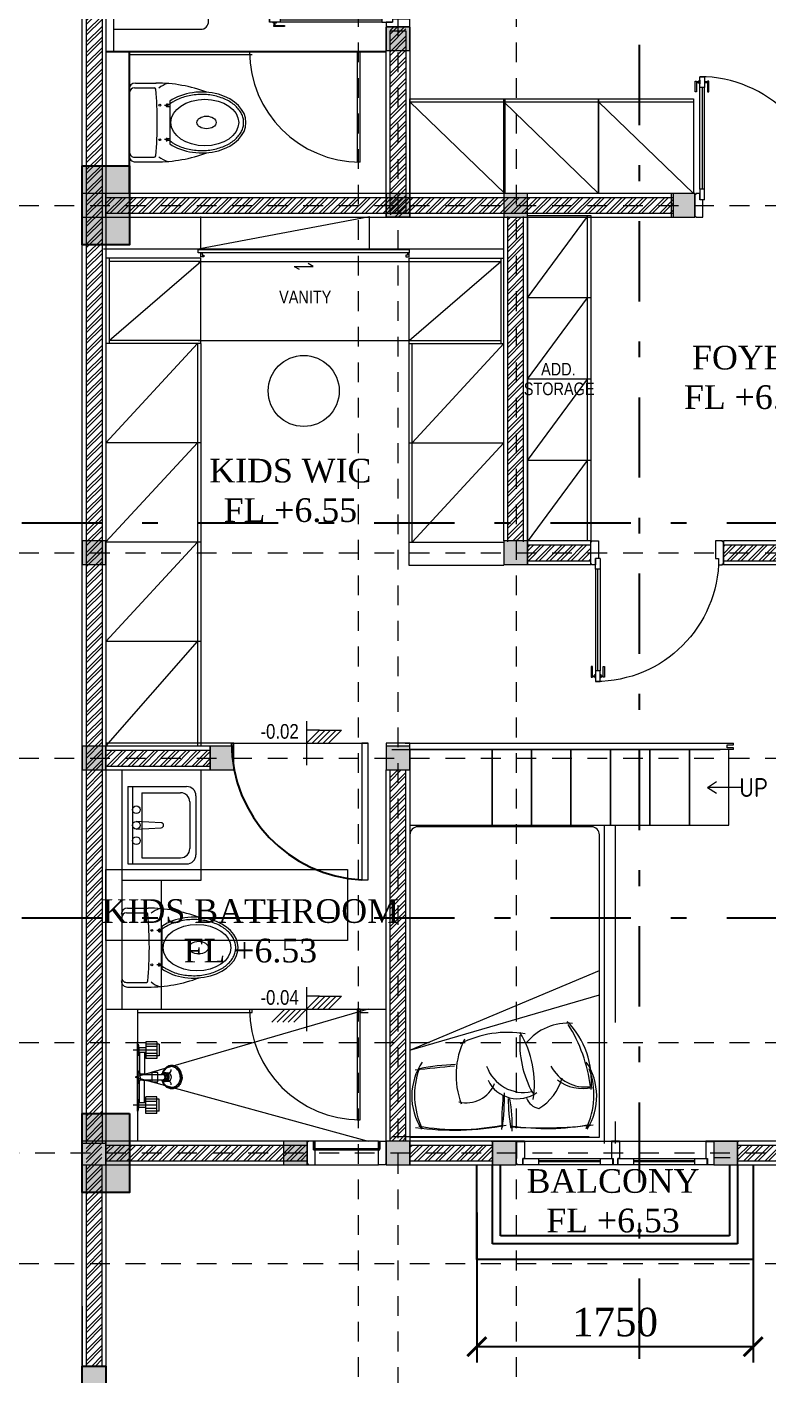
# Model space of a CAD drawing. Header units: millimetres. Extents: x -9564 to 494436, y -140371 to 4257.
# Drawn here: x 60.31 to 65, y 112.09 to 120.62 of the extents above; entities that cross this region are included whole.
import ezdxf
from ezdxf.enums import TextEntityAlignment as Align

# ---------------------------------------------------------------- set-up
doc = ezdxf.new("R2010")
doc.units = ezdxf.units.MM
doc.header["$MEASUREMENT"] = 0
for name, pattern in [('DASHDOTX2', [50.8, 25.4, -12.7, 0, -12.7]), ('DASHED2', [0.375, 0.25, -0.125]), ('HIDDEN2', [0.1875, 0.125, -0.0625]), ('SLD-Solid', [0])]:
    doc.linetypes.add(name, pattern=pattern)
doc.layers.get('DEFPOINTS').update_dxf_attribs({"lineweight": 18})
for name, color, linetype in [('1', 5, 'Continuous'), ('DIM DET', 8, 'HIDDEN2'), ('TEXT', 4, 'Continuous'), ('WALL', 90, 'Continuous')]:
    doc.layers.add(name, color=color, linetype=linetype)
for name, color, linetype, lineweight in [('28-Arsiran', 252, 'Continuous', 5), ('8', 8, 'Continuous', 5), ('AS', 8, 'HIDDEN2', 5), ('DIM', 1, 'Continuous', 5), ('DINDING', 1, 'Continuous', 20), ('DOOR OPENING', 4, 'SLD-Solid', 5), ('FURNITURE', 25, 'Continuous', 5), ('HATCH', 8, 'Continuous', 13), ('KOL', 5, 'Continuous', 18), ('LEGEND', 1, 'DASHED2', 50), ('TEXT 1', 210, 'Continuous', 5), ('XR-KOP A3_MOZART$0$A-TXTKOP', 3, 'Continuous', 5)]:
    doc.layers.add(name, color=color, linetype=linetype, lineweight=lineweight)
doc.styles.add('0010-WKA13-TEXT', font='isocp.shx', dxfattribs={"height": 15})
doc.styles.add('Arial Narrow', font='ARIALN.TTF')
doc.styles.add('HAND', font='ROMAND.SHX', dxfattribs={"width": 0.8, "height": 250})
doc.styles.add('style1', font='times.ttf', dxfattribs={"height": 0.15})
doc.styles.add('style2', font='times.ttf', dxfattribs={"height": 0.18})
doc.styles.add('XR-KOP A3_MOZART$0$ROMAND', font='romand.shx', dxfattribs={"height": 2, "bigfont": 'bigfont.shx'})
doc.dimstyles.new('ISO-25', dxfattribs={"dimtxt": 0.18, "dimasz": 0.12, "dimexe": 0.1, "dimexo": 0.1, "dimgap": 0.0625, "dimtad": 1, "dimtoh": 1, "dimdec": 0, "dimlfac": 1000, "dimtxsty": 'style2', "dimblk": 'ARCHTICK', "dimcen": 0.15, "dimclrd": 1, "dimclre": 1, "dimclrt": 4, "dimadec": 0, "dimazin": 0, "dimtfac": 1, "dimtdec": 0, "dimtmove": 0, "dimatfit": 3, "dimldrblk": 'OBLIQUE', "dimfxl": 1, "dimarcsym": 0})
pattern_1 = [(45, (-224.555595, -137.640266), (-0.0336759605, 0.0336759605), []), (45, (-224.533144, -137.640266), (-0.0336759605, 0.0336759605), [])]

# ---------------------------------------------------------------- blocks, each defined once
blk = doc.blocks.new('as2')
at = {"layer": 'AS'}
for p, q in [((245.8198, 142.1088), (245.8198, 163.539)), ((247.5698, 142.1088), (247.5698, 163.539)), ((247.8198, 142.2711), (247.8198, 163.539)), ((248.5698, 142.1088), (248.5698, 163.539)), ((242.9446, 155.8275), (256.2148, 155.8275)), ((242.9446, 153.6275), (256.2148, 153.6275)), ((242.9446, 152.3275), (256.2148, 152.3275)), ((242.9446, 150.5275), (256.2148, 150.5275)), ((242.3711, 149.8275), (256.2148, 149.8275)), ((242.9446, 149.1275), (256.2148, 149.1275))]:
    blk.add_line(p, q, dxfattribs=at)
blk = doc.blocks.new('TOILET')
at = {"layer": '8', "lineweight": 5}
for p, q in [((-134.7, 254.9), (134.7, 254.9)), ((-120.2, 236.5), (-96.6, 236.5)), ((-114.4, 254.9), (-114.4, 235.8)), ((-108.5, 245.2), (-108.5, 221.5)), ((-102.2, 235.8), (-102.2, 254.9)), ((120.2, 236.5), (96.6, 236.5)), ((102.2, 235.8), (102.2, 254.9)), ((108.5, 245.2), (108.5, 221.5)), ((114.4, 254.9), (114.4, 235.8)), ((-250, 36.9), (-250, 167.9)), ((-220, 30), (-220, 155.8)), ((220, 30), (220, 155.8)), ((250, 36.9), (250, 167.9)), ((-190, 0), (190, 0))]:
    blk.add_line(p, q, dxfattribs=at)
for centre in [(-109.2, 190.9), (109.2, 190.9)]:
    blk.add_circle(centre, 5.82, dxfattribs=at)
for centre, radius, start, end in [((666.2, 167.1), 916.2, 159.38766, 180.04725), ((-666.2, 167.1), 916.2, 359.95275, 20.61234), ((-96.2, 287.1), 157.9, 197.15223, 219.8185), ((0, -2250.1), 2425, 85.01146, 94.98854), ((-108.3, 236.3), 6.15, 185.15685, 354.84315), ((108.3, 236.3), 6.15, 185.15685, 354.84315), ((96.2, 287.1), 157.9, 320.1815, 342.84777), ((-210, 155.8), 10, 94.98854, 180), ((210, 155.8), 10, 0, 85.01146), ((-210, 36.9), 40, 180, 270), ((-190, 30), 30, 180, 270), ((190, 30), 30, 270, 0), ((210, 36.9), 40, 270, 0)]:
    blk.add_arc(centre, radius, start, end, dxfattribs=at)
blk.add_ellipse((0, 455.9), major_axis=(0, 281), ratio=0.685919, start_param=3.915332, end_param=8.651039, dxfattribs=at)
for centre, major_axis, ratio in [((0.3, 476.2), (0, 214.4), 0.687861), ((0, 487.3), (0, 60.7), 0.657164)]:
    blk.add_ellipse(centre, major_axis=major_axis, ratio=ratio, dxfattribs=at)
blk.add_open_spline([(117, 256.4), (126.7, 269.6), (130.8, 276.1), (141, 293.8), (146.8, 305.6), (156.9, 330.6), (161.3, 343.7), (168.6, 370.8), (171.5, 384.8), (175.7, 413.3), (177, 427.9), (178, 457.1), (177.7, 471.7), (175.4, 500.8), (173.5, 515.2), (168.1, 543.3), (164.6, 557), (156.2, 583.3), (151.2, 596), (140.1, 619.8), (133.8, 631.1), (120.3, 651.8), (113, 661.3), (97.5, 678.4), (89.3, 686), (72.4, 699), (63.7, 704.5), (45.8, 713.2), (36.8, 716.5), (18.4, 720.8), (9.2, 721.9), (-9.3, 721.9), (-18.5, 720.8), (-36.8, 716.5), (-45.9, 713.2), (-63.7, 704.4), (-72.5, 699), (-89.4, 685.9), (-97.5, 678.4), (-113, 661.3), (-120.3, 651.8), (-133.9, 631), (-140.1, 619.8), (-151.3, 595.9), (-156.2, 583.2), (-164.6, 556.9), (-168.1, 543.2), (-173.5, 515.1), (-175.5, 500.7), (-177.7, 471.7), (-178, 457), (-177, 427.8), (-175.7, 413.2), (-171.5, 384.7), (-168.6, 370.7), (-161.3, 343.6), (-156.9, 330.5), (-146.7, 305.6), (-141, 293.8), (-130.8, 276), (-126.7, 269.6), (-117.3, 254.6)], degree=3, knots=[3.915332, 3.915332, 3.915332, 3.915332, 4.014441, 4.014441, 4.176505, 4.176505, 4.338569, 4.338569, 4.500633, 4.500633, 4.662697, 4.662697, 4.824761, 4.824761, 4.986825, 4.986825, 5.148889, 5.148889, 5.310953, 5.310953, 5.473017, 5.473017, 5.635081, 5.635081, 5.797146, 5.797146, 5.95921, 5.95921, 6.121274, 6.121274, 6.283338, 6.283338, 6.445402, 6.445402, 6.607466, 6.607466, 6.76953, 6.76953, 6.931594, 6.931594, 7.093658, 7.093658, 7.255722, 7.255722, 7.417786, 7.417786, 7.57985, 7.57985, 7.741915, 7.741915, 7.903979, 7.903979, 8.066043, 8.066043, 8.228107, 8.228107, 8.390171, 8.390171, 8.552235, 8.552235, 8.651039, 8.651039, 8.651039, 8.651039], dxfattribs=at)
blk = doc.blocks.new('SINK')
at = {"layer": '8'}
for p, q in [((-186.5, 431.8), (186.5, 431.8)), ((-245.4, 0), (-245.4, 372.9)), ((-147.2, 392.6), (147.2, 392.6)), ((245.4, 0), (245.4, 372.9)), ((-206.1, 88.3), (-206.1, 333.7)), ((206.1, 88.3), (206.1, 333.7)), ((-15.7, 211.9), (-24.5, 55.4)), ((24.5, 55.4), (15.7, 211.9)), ((-206.1, 88.3), (206.1, 88.3)), ((-245.4, 29.4), (245.4, 29.4)), ((-245.4, 0), (245.4, 0))]:
    blk.add_line(p, q, dxfattribs=at)
for centre in [(-98.1, 54), (0, 54), (98.1, 54)]:
    blk.add_circle(centre, 24.5, dxfattribs=at)
for centre, radius, start, end in [((-186.5, 372.9), 58.9, 90, 180), ((186.5, 372.9), 58.9, 0, 90), ((-147.2, 333.7), 58.9, 90, 180), ((147.2, 333.7), 58.9, 0, 90), ((0, 211), 15.7, 3.21694, 176.78306)]:
    blk.add_arc(centre, radius, start, end, dxfattribs=at)
blk = doc.blocks.new('Shower - P')
for p, q in [((0, -146), (0, 146)), ((3, 136.3), (0, 136.3)), ((0, 126.3), (0, 96.3)), ((3, 136.3), (5.5, 121.3)), ((3, 136.3), (3, 86.3)), ((5.5, 121.3), (5.5, 101.3)), ((35.5, 121.3), (5.5, 121.3)), ((82, 146.3), (35.5, 146.3)), ((35.5, 146.3), (35.5, 76.3)), ((82, 146.3), (82, 76.3)), ((92, 136.3), (92, 86.3)), ((3, 86.3), (0, 86.3)), ((5.5, 101.3), (3, 86.3)), ((35.5, 101.3), (5.5, 101.3)), ((9, 101.3), (9, 10.2)), ((29, 101.3), (29, 11.1)), ((82, 76.3), (35.5, 76.3)), ((9, -111), (9, -16.1)), ((29, -111), (29, -17)), ((3, -96), (0, -96)), ((0, -136), (0, -106)), ((3, -146), (3, -96)), ((5.5, -111), (3, -96)), ((35.5, -111), (5.5, -111)), ((5.5, -131), (5.5, -111)), ((82, -86), (35.5, -86)), ((35.5, -156), (35.5, -86)), ((82, -156), (82, -86)), ((92, -146), (92, -96)), ((3, -146), (0, -146)), ((3, -146), (5.5, -131)), ((35.5, -131), (5.5, -131)), ((82, -156), (35.5, -156))]:
    blk.add_line(p, q)
at = {"color": 8}
for p, q in [((92, 136.3), (35.5, 136.3)), ((82, 126.3), (35.5, 126.3)), ((35.5, 111.3), (-19, 111.3)), ((82, 111.3), (35.5, 111.3)), ((82, 96.3), (35.5, 96.3)), ((92, 86.3), (35.5, 86.3)), ((92, -96), (35.5, -96)), ((82, -106), (35.5, -106)), ((35.5, -121), (-19, -121)), ((82, -121), (35.5, -121)), ((82, -136), (35.5, -136)), ((92, -146), (35.5, -146))]:
    blk.add_line(p, q, dxfattribs=at)
blk.add_lwpolyline([(60.4, 16.4), (60.4, -22.3), (86.1, -22.3), (86.1, 16.4)], close=True)
for centre, start, end in [((9.8, 220.3), 267.3376, 283.943), ((9.8, -226.2), 76.057, 92.6624)]:
    blk.add_arc(centre, 210, start, end)
blk = doc.blocks.new('TX 4225 - P')
for p, q in [((0, 0), (-26.5, 0)), ((0, 0), (26.5, 0)), ((0, -2.8), (-26.5, -2.8)), ((0, -10.5), (-13.5, -10.5)), ((-11.2, -10.5), (-11.2, -105.3)), ((0, -2.8), (26.5, -2.8)), ((0, -10.5), (13.5, -10.5)), ((11.2, -10.5), (11.2, -105.3))]:
    blk.add_line(p, q)
at = {"linetype": 'Continuous'}
for p, q in [((-26.5, 0), (-26.5, -2.8)), ((26.5, 0), (26.5, -2.8)), ((-26.5, -2.8), (-13.5, -10.5)), ((26.5, -2.8), (13.5, -10.5)), ((-17.8, -119), (-17.8, -128.2)), ((17.8, -119), (17.8, -128.2))]:
    blk.add_line(p, q, dxfattribs=at)
for points in [[(0, -185.1, -0.08228), (-18.8, -181.9, -0.091339), (-34.5, -173.1, -0.103805), (-45.4, -159.3, -0.114745), (-49.1, -143.8, -0.114745), (-45.5, -128.3, -0.103805), (-34.8, -114.4, -0.091339), (-19.2, -105.4, -0.017766), (-15.3, -104.2, -0.08413)], [(0, -180.4, -0.086014), (-17.3, -177.4, -0.092418), (-31.4, -169.2, -0.103199), (-41.2, -156.4, -0.112374), (-44.4, -142.1, -0.112374), (-41.2, -127.7, -0.103199), (-31.4, -114.9, -0.097293), (-16.5, -106.4, -0.086014)], [(-11.2, -99.8, 0.024317), (-12.5, -100.9, 0.101351), (-16.3, -106.2, 0.106183), (-17.6, -112.3, 0.106183), (-16.3, -118.5, 0.101351), (-12.5, -123.8, 0.095192), (-6.8, -127.3, 0.091252), (0, -128.6, 0.091252)], [(-11.2, -100.1, 0.019506), (-12.3, -100.9, 0.104907), (-16.1, -105.6, 0.119757), (-17.3, -110.8, 0.119757), (-16.1, -115.9, 0.104907), (-12.3, -120.6, 0.08904), (-6.8, -123.6, 0.080352), (0, -124.7, 0.080352)], [(-11.2, -104.6, 0.067587), (-11.6, -107.5, 0.101747), (-10.7, -111.7, 0.099781), (-8.2, -115.4, 0.097121), (-4.4, -117.8, 0.09532), (0, -118.6, 0.09532)], [(0, -128.6, 0.091252), (6.8, -127.3, 0.095192), (12.5, -123.8, 0.101351), (16.3, -118.5, 0.106183), (17.6, -112.3, 0.106183), (16.3, -106.2, 0.101351), (12.5, -100.9, 0.024317), (11.2, -99.8, 0.091252)], [(0, -124.7, 0.080352), (6.8, -123.6, 0.08904), (12.3, -120.6, 0.104907), (16.1, -115.9, 0.119757), (17.3, -110.8, 0.119757), (16.1, -105.6, 0.104907), (12.3, -100.9, 0.019506), (11.2, -100.1, 0.080352)], [(0, -185.1, 0.08228), (18.8, -181.9, 0.091339), (34.5, -173.1, 0.103805), (45.4, -159.3, 0.114745), (49.1, -143.8, 0.114745), (45.5, -128.3, 0.103805), (34.8, -114.4, 0.091339), (19.2, -105.4, 0.017766), (15.3, -104.2, 0.08413)], [(0, -118.6, 0.09532), (4.5, -117.8, 0.097121), (8.2, -115.4, 0.099781), (10.7, -111.7, 0.101747), (11.6, -107.5, 0.071052), (11.2, -104.5, 0.099781)], [(0, -180.4, 0.086014), (17.3, -177.4, 0.092418), (31.4, -169.2, 0.103199), (41.2, -156.4, 0.112374), (44.4, -142.1, 0.112374), (41.2, -127.7, 0.103199), (31.4, -114.9, 0.097293), (16.5, -106.4, 0.086014)], [(0, -188, -0.08228), (-18.8, -184.8, -0.091339), (-34.5, -176, -0.103805), (-45.4, -162.2, -0.114745), (-49.1, -146.7, -0.011566), (-49, -145.1, -0.103805)], [(0, -188, 0.08228), (18.8, -184.8, 0.091339), (34.5, -176, 0.103805), (45.4, -162.2, 0.114745), (49.1, -146.7, 0.011566), (49, -145.1, 0.103805)]]:
    blk.add_lwpolyline(points, format="xyb", dxfattribs=at)
for centre, radius, start, end in [((0, -115.7), 18.1, 170.9615, 270), ((-21.7, -114.3), 7.72, 332.2967, 52.3912), ((0, -105.3), 11.2, 180, 0), ((0, -115.7), 18.1, 270, 9.0385), ((21.7, -114.3), 7.72, 127.6088, 207.7033), ((-31.2, -129.3), 13.4, 266.824, 4.6869), ((0, -124.9), 18.1, 190.4463, 270), ((-9.9, -127.9), 8.46, 23.0455, 111.141), ((0, -124.9), 18.1, 270, 349.5537), ((9.9, -127.9), 8.46, 68.859, 156.9545), ((31.2, -129.3), 13.4, 175.3131, 273.176)]:
    blk.add_arc(centre, radius, start, end, dxfattribs=at)
blk = doc.blocks.new('SHOWER')
at = {"layer": '8', "color": 8, "ltscale": 0.75, "xscale": -1.5, "yscale": 1.5, "zscale": 1.5}
for name, p, rotation in [('TX 4225 - P', (0, 0), 180), ('Shower - P', (4.4, 0), 270)]:
    blk.add_blockref(name, p, dxfattribs=dict(at, rotation=rotation))
blk = doc.blocks.new('KOLOM PRAKTIS')
at = {"layer": 'HATCH'}
h = blk.add_hatch(color=256, dxfattribs=at)
h.dxf.hatch_style = 1
h.paths.add_polyline_path([(-75, 75), (-75, -75), (75, -75), (75, 75)])
at = {"layer": 'KOL'}
blk.add_lwpolyline([(-75, -75), (75, -75), (75, 75), (-75, 75)], close=True, dxfattribs=at)
blk = doc.blocks.new('KSK 3A')
at = {"layer": 'DOOR OPENING', "linetype": 'Continuous'}
blk.add_line((0, 0), (0, 150), dxfattribs=at)
blk.add_lwpolyline([(50, 95), (40, 95), (40, 150), (5, 150), (5, 145), (0, 145), (0, 5), (5, 5), (5, 0), (50, 0)], close=True, dxfattribs=at)
blk = doc.blocks.new('KUSEN PINTU')
at = {"layer": 'DOOR OPENING', "linetype": 'Continuous', "transparency": 33554687}
for p, q in [((-50, 110), (-30, 110)), ((-50, 0), (-50, 110)), ((-30, 110), (-30, 150)), ((-30, 150), (-5, 150)), ((-5, 150), (-5, 145)), ((-5, 145), (0, 145)), ((0, 145), (0, 5)), ((-5, 0), (-50, 0)), ((0, 5), (-5, 5)), ((-5, 5), (-5, 0))]:
    blk.add_line(p, q, dxfattribs=at)
at = {"layer": 'DOOR OPENING', "linetype": 'Continuous', "ltscale": 10, "transparency": 33554687}
for p, q in [((0, 145), (0, 150)), ((0, 5), (0, 0))]:
    blk.add_line(p, q, dxfattribs=at)
blk = doc.blocks.new('D1')
at = {"layer": 'DOOR OPENING', "linetype": 'Continuous', "transparency": 33554687}
for p, q in [((262.9104, 162.4696), (262.9104, 162.5374)), ((262.9104, 162.5374), (262.94, 162.5374)), ((262.94, 162.5374), (262.94, 162.4696)), ((262.8822, 162.4419), (262.8822, 162.5097)), ((262.8822, 162.5097), (262.8906, 162.5097)), ((262.8906, 162.5097), (262.8906, 162.4419)), ((262.9065, 162.4939), (262.9065, 162.5131)), ((262.9104, 162.4922), (262.9081, 162.4922)), ((262.9104, 162.5148), (262.9104, 162.4922)), ((262.94, 162.4696), (262.9104, 162.4696)), ((262.94, 162.5148), (262.94, 162.4922)), ((262.9422, 162.5148), (262.94, 162.5148)), ((262.94, 162.4922), (262.9422, 162.4922)), ((262.9439, 162.4939), (262.9439, 162.5131)), ((262.9597, 162.5097), (262.9597, 162.4419)), ((262.9682, 162.5097), (262.9597, 162.5097)), ((262.9682, 162.4419), (262.9682, 162.5097)), ((262.8906, 162.4419), (262.8822, 162.4419)), ((262.9597, 162.4419), (262.9682, 162.4419)), ((262.9104, 161.8252), (262.9104, 161.7574)), ((262.94, 161.7574), (262.94, 161.8252)), ((262.94, 161.7574), (262.9104, 161.7574))]:
    blk.add_line(p, q, dxfattribs=at)
at = {"layer": 'DOOR OPENING', "linetype": 'Continuous', "ltscale": 10, "transparency": 33554687}
for p, q in [((262.8906, 162.5065), (262.9065, 162.5065)), ((262.8906, 162.5005), (262.9065, 162.5005)), ((262.9104, 161.8252), (262.9104, 162.4696)), ((262.9252, 162.4696), (262.9252, 161.8252)), ((262.94, 161.8252), (262.94, 162.4696)), ((262.9439, 162.5065), (262.9597, 162.5065)), ((262.9439, 162.5005), (262.9597, 162.5005))]:
    blk.add_line(p, q, dxfattribs=at)
at = {"layer": 'DOOR OPENING', "transparency": 33554687}
for p, q in [((262.9081, 162.5148), (262.9104, 162.5148)), ((262.94, 161.8252), (262.9104, 161.8252)), ((262.9104, 161.7574), (262.9104, 161.7974))]:
    blk.add_line(p, q, dxfattribs=at)
at = {"layer": 'DOOR OPENING', "color": 8, "ltscale": 10, "transparency": 33554687}
blk.add_arc((262.9104, 161.7574), 0.78, 0, 90, dxfattribs=at)
at = {"layer": 'DOOR OPENING', "linetype": 'Continuous', "transparency": 33554687}
for centre, start, end in [((262.9081, 162.5131), 90, 180), ((262.9081, 162.4939), 180, 270), ((262.9422, 162.5131), 0, 90), ((262.9422, 162.4939), 270, 0)]:
    blk.add_arc(centre, 0.00169, start, end, dxfattribs=at)
at = {"layer": 'DOOR OPENING', "linetype": 'Continuous', "transparency": 33554687, "yscale": 0.001, "zscale": 0.001}
for p, xscale in [((262.8804, 161.6474), -0.001), ((263.7204, 161.6474), 0.001)]:
    blk.add_blockref('KUSEN PINTU', p, dxfattribs=dict(at, xscale=xscale))
blk = doc.blocks.new('fim4')
at = {"layer": '8', "transparency": 33554687}
blk.add_line((283.9735, 154.7524), (283.9735, 151.0724), dxfattribs=at)
blk = doc.blocks.new('pot2')
at = {"layer": '1', "linetype": 'DASHDOTX2', "ltscale": 0.02}
for points in [[(167.8795, 148.8386), (167.5025, 148.8386), (167.5025, 171.6414), (167.8795, 171.6414)], [(160.243, 160.0886), (160.243, 159.7115), (176.6346, 159.7115), (176.6346, 160.0886)], [(160.243, 157.5886), (160.243, 157.2115), (176.6346, 157.2115), (176.6346, 157.5886)]]:
    blk.add_lwpolyline(points, dxfattribs=at)
blk = doc.blocks.new('_ArchTick')
at = {"color": 0, "linetype": 'ByBlock', "const_width": 0.15}
blk.add_lwpolyline([(-0.5, -0.5), (0.5, 0.5)], dxfattribs=at)
blk = doc.blocks.new('*D553')
at = {"layer": 'DEFPOINTS', "color": 0, "transparency": 16777216}
for p in [(286.3128, 155.4445), (288.0627, 155.4445), (288.0627, 154.4958)]:
    blk.add_point(p, dxfattribs=at)
at = {"layer": 'DIM', "color": 1, "lineweight": -2, "transparency": 16777216}
for p, q in [((286.3128, 155.3445), (286.3128, 154.3958)), ((288.0627, 155.3445), (288.0627, 154.3958)), ((286.3128, 154.4958), (288.0627, 154.4958))]:
    blk.add_line(p, q, dxfattribs=at)
at = {"layer": 'DIM', "color": 1, "lineweight": -2, "transparency": 16777216, "xscale": 0.12, "yscale": 0.12, "zscale": 0.12, "rotation": 180}
blk.add_blockref('_ArchTick', (286.3128, 154.4958), dxfattribs=at)
at = {"layer": 'DIM', "color": 1, "lineweight": -2, "transparency": 16777216, "xscale": 0.12, "yscale": 0.12, "zscale": 0.12}
blk.add_blockref('_ArchTick', (288.0627, 154.4958), dxfattribs=at)
at = {"layer": 'DIM', "color": 4, "transparency": 16777216, "insert": (287.1878, 154.6501), "char_height": 0.18, "attachment_point": 5, "style": 'style2'}
blk.add_mtext('1750', dxfattribs=at)
blk = doc.blocks.new('_Oblique')
at = {"color": 0, "linetype": 'ByBlock', "lineweight": -2}
blk.add_line((-0.5, -0.5), (0.5, 0.5), dxfattribs=at)
blk = doc.blocks.new('kolom1')
at = {"true_color": 0x636466}
h = blk.add_hatch(dxfattribs=at)
h.set_pattern_fill('ANGLE', color=251)
h.set_pattern_definition([(0, (0, 0), (0, 6.985), [5.08, -1.905]), (90, (0, 0), (-6.985, 4e-16), [5.08, -1.905])])
h.paths.add_polyline_path([(201.3116, -20.5135), (201.6116, -20.5135), (201.6116, -20.0135), (201.3116, -20.0135)])
h = blk.add_hatch(color=251, dxfattribs=at)
h.dxf.hatch_style = 1
h.paths.add_polyline_path([(201.6116, -20.0135), (201.3116, -20.0135), (201.3116, -20.5135), (201.6116, -20.5135)])
blk.add_lwpolyline([(201.6116, -20.0135), (201.6116, -20.5135), (201.3116, -20.5135), (201.3116, -20.0135)], close=True)
blk = doc.blocks.new('KL3')
at = {"true_color": 0x636466}
h = blk.add_hatch(color=251, dxfattribs=at)
h.dxf.hatch_style = 1
h.paths.add_polyline_path([(349.2527, -321.7822), (349.1027, -321.7822), (349.1027, -322.0822), (349.2527, -322.0822)])
blk.add_lwpolyline([(349.1027, -321.7822), (349.2527, -321.7822), (349.2527, -322.0822), (349.1027, -322.0822)], close=True)
for p in [(147.7911, -294.1687), (147.7911, -300.1687)]:
    blk.add_blockref('kolom1', p)
blk = doc.blocks.new('A$Cc80c1df7')
at = {"layer": '8', "transparency": 33554687}
for p, q in [((0, 600), (600, 600)), ((0, 600), (438.8, 600)), ((0, 600), (600, 600)), ((600, 600), (600, 0)), ((0, 580), (438.8, 580)), ((0, 580), (600, 580)), ((0, 580), (600, 0))]:
    blk.add_line(p, q, dxfattribs=at)
blk.add_lwpolyline([(600, 0), (0, 0), (0, 600), (600, 600)], close=True, dxfattribs=at)
blk = doc.blocks.new('A$C2a879c63')
at = {"layer": '28-Arsiran'}
h = blk.add_hatch(dxfattribs=at)
h.set_pattern_fill('ANSI32', color=256, scale=0.005)
h.set_pattern_definition(pattern_1)
h.paths.add_polyline_path([(89.7012, 23.8623), (89.6012, 23.8623), (89.6011, 10.8373), (89.7011, 10.8373)])
h = blk.add_hatch(dxfattribs=at)
h.set_pattern_fill('ANSI32', color=256, scale=0.005)
h.set_pattern_definition([(45, (-224.555595, -142.185266), (-0.0336759605, 0.0336759605), []), (45, (-224.533144, -142.185266), (-0.0336759605, 0.0336759605), [])])
h.paths.add_polyline_path([(91.6262, 19.3173), (91.5262, 19.3173), (91.5262, 18.1123), (91.6262, 18.1123)])
h = blk.add_hatch(dxfattribs=at)
h.set_pattern_fill('ANSI32', color=256, scale=0.005)
h.set_pattern_definition(pattern_1)
h.paths.add_polyline_path([(93.3211, 18.1373), (93.3211, 18.2373), (89.7261, 18.2373), (89.7261, 18.1373)])
h = blk.add_hatch(dxfattribs=at)
h.set_pattern_fill('ANSI32', color=256, scale=0.005)
h.set_pattern_definition(pattern_1)
h.paths.add_polyline_path([(92.2711, 16.0623), (92.3711, 16.0623), (92.3711, 18.1123), (92.2711, 18.1123)])
h = blk.add_hatch(dxfattribs=at)
h.set_pattern_fill('ANSI32', color=256, scale=0.005)
h.set_pattern_definition(pattern_1)
h.paths.add_polyline_path([(92.7961, 15.9373), (92.7961, 16.0373), (92.3961, 16.0373), (92.3961, 15.9373)])
h = blk.add_hatch(dxfattribs=at)
h.set_pattern_fill('ANSI32', color=256, scale=0.005)
h.set_pattern_definition(pattern_1)
h.paths.add_polyline_path([(98.0961, 15.9373), (98.0961, 16.0373), (93.6361, 16.0373), (93.6361, 15.9373)])
h = blk.add_hatch(dxfattribs=at)
h.set_pattern_fill('ANSI32', color=256, scale=0.005)
h.set_pattern_definition(pattern_1)
h.paths.add_polyline_path([(90.3861, 14.6373), (90.3861, 14.7373), (89.7261, 14.7373), (89.7261, 14.6373)])
h = blk.add_hatch(dxfattribs=at)
h.set_pattern_fill('ANSI32', color=256, scale=0.005)
h.set_pattern_definition([(45, (-224.440597, -137.640266), (-0.0336759605, 0.0336759605), []), (45, (-224.418146, -137.640266), (-0.0336759605, 0.0336759605), [])])
h.paths.add_polyline_path([(91.5261, 12.2622), (91.6261, 12.2622), (91.6261, 14.6123), (91.5261, 14.6123)])
h = blk.add_hatch(dxfattribs=at)
h.set_pattern_fill('ANSI32', color=256, scale=0.005)
h.set_pattern_definition(pattern_1)
h.paths.add_polyline_path([(91.0011, 12.1372), (91.0011, 12.2372), (89.7261, 12.2372), (89.7261, 12.1372)])
h = blk.add_hatch(dxfattribs=at)
h.set_pattern_fill('ANSI32', color=256, scale=0.005)
h.set_pattern_definition(pattern_1)
h.paths.add_polyline_path([(92.1748, 12.1372), (92.1748, 12.2372), (91.6511, 12.2372), (91.6511, 12.1372)])
h = blk.add_hatch(dxfattribs=at)
h.set_pattern_fill('ANSI32', color=256, scale=0.005)
h.set_pattern_definition(pattern_1)
h.paths.add_polyline_path([(94.4986, 12.1372), (94.4986, 12.2372), (93.7248, 12.2372), (93.7248, 12.1372)])
at = {"layer": '8'}
h = blk.add_hatch(dxfattribs=at)
h.set_pattern_fill('ANSI32', color=256, scale=10)
h.set_pattern_definition([(45, (-122834.91, -343554.2), (-67.35192, 67.35192), []), (45, (-122790.01, -343554.2), (-67.35192, 67.35192), [])])
h.paths.add_polyline_path([(89.7012, 23.8623), (89.6012, 23.8623), (89.6012, 12.2472), (89.7012, 12.2472)])
for p, q in [((89.7262, 19.1623), (91.5011, 19.1623)), ((89.8761, 18.2623), (89.8761, 19.1623)), ((89.8761, 18.2623), (89.8761, 19.1623)), ((92.3261, 12.2622), (92.3761, 12.2622)), ((92.9273, 12.2622), (92.9773, 12.2622)), ((93.5248, 12.2622), (93.5748, 12.2622)), ((92.9373, 12.1122), (92.9373, 12.1523)), ((93.5348, 12.1122), (93.5348, 12.1523)), ((92.0748, 11.5123), (92.0748, 12.1122)), ((92.1748, 11.6123), (92.1748, 12.1122)), ((92.2248, 11.6623), (92.2248, 12.1122)), ((93.6748, 12.1122), (93.6748, 11.6623)), ((93.7248, 12.1122), (93.7248, 11.6123)), ((93.8248, 12.1122), (93.8248, 11.5123)), ((93.7248, 11.6123), (92.1748, 11.6123)), ((93.6748, 11.6623), (92.2248, 11.6623)), ((93.8248, 11.5123), (92.0748, 11.5123))]:
    blk.add_line(p, q)
at = {"layer": '28-Arsiran'}
blk.add_line((89.7261, 14.7373), (90.3861, 14.7373), dxfattribs=at)
at = {"layer": '8'}
for p, q in [((89.6012, 23.8623), (89.6012, 12.2472)), ((89.7012, 23.8623), (89.7012, 12.2472)), ((89.7261, 18.2373), (93.3211, 18.2373)), ((89.7261, 18.1373), (93.3211, 18.1373)), ((92.2711, 16.0573), (92.2711, 18.1173)), ((92.3711, 16.0573), (92.3711, 18.1173)), ((92.3961, 16.0373), (92.7961, 16.0373)), ((93.6361, 16.0373), (98.0961, 16.0373)), ((92.3961, 15.9373), (92.7961, 15.9373)), ((93.6361, 15.9373), (98.0961, 15.9373)), ((90.5211, 14.7823), (91.3861, 14.7823)), ((89.7261, 14.6373), (90.3861, 14.6373)), ((91.5261, 12.2622), (91.5261, 14.6123)), ((91.6261, 12.2622), (91.6261, 14.6123)), ((90.0761, 13.9123), (90.0761, 13.0973)), ((89.7261, 12.2372), (91.0011, 12.2372)), ((91.6511, 12.2372), (92.1748, 12.2372)), ((93.7248, 12.2372), (94.5261, 12.2372)), ((89.7261, 12.1372), (91.0011, 12.1372)), ((91.6511, 12.1372), (92.1748, 12.1372)), ((93.7248, 12.1372), (94.5261, 12.1372)), ((89.6011, 12.1122), (89.6011, 10.8373)), ((89.7011, 12.1122), (89.7011, 10.8373))]:
    blk.add_line(p, q, dxfattribs=at)
at = {"layer": '8', "transparency": 33554687}
for p, q in [((89.7761, 19.1623), (89.7761, 21.3023)), ((90.3111, 17.9123), (91.3961, 18.1173)), ((92.3961, 17.6023), (92.7761, 18.1173)), ((92.7761, 16.0623), (92.7761, 18.1223)), ((89.7111, 17.9123), (92.2461, 17.9123)), ((90.3261, 17.8523), (89.7261, 17.8523)), ((89.7461, 17.8523), (89.7461, 17.3123)), ((91.6461, 17.8523), (92.2461, 17.8523)), ((92.2261, 17.8523), (92.2261, 17.3123)), ((90.3261, 17.8323), (89.7461, 17.8323)), ((90.3111, 17.8323), (91.6461, 17.8323)), ((90.9186, 17.8011), (91.0386, 17.8011)), ((90.9186, 17.8011), (90.9502, 17.7828)), ((91.0386, 17.8011), (91.007, 17.8193)), ((91.6461, 17.8323), (92.2261, 17.8323)), ((92.7961, 17.6023), (92.3961, 17.6023)), ((92.3961, 17.0873), (92.7761, 17.6023)), ((90.3261, 17.3323), (89.7461, 17.3323)), ((90.3111, 17.3323), (91.6461, 17.3323)), ((92.7961, 17.0873), (92.3961, 17.0873)), ((92.3961, 16.5723), (92.7761, 17.0873)), ((92.7961, 16.5723), (92.3961, 16.5723)), ((92.3961, 16.0573), (92.7761, 16.5723)), ((91.6461, 15.9073), (91.6461, 16.0548)), ((92.2461, 15.9073), (91.6461, 15.9073)), ((90.5361, 14.7823), (89.7261, 14.7823)), ((90.5361, 14.7623), (90.5361, 14.7823)), ((91.6511, 14.7823), (91.5011, 14.7823)), ((91.5011, 14.7823), (91.5011, 14.7623)), ((91.6511, 14.7623), (91.6511, 14.7823)), ((93.6611, 14.7523), (93.6611, 14.7723)), ((93.6611, 14.7723), (93.7011, 14.7723)), ((93.7011, 14.7723), (93.7011, 14.7823)), ((93.7011, 14.7423), (93.641, 14.7423)), ((93.7011, 14.7523), (93.6611, 14.7523)), ((93.7011, 14.7423), (93.7011, 14.7523)), ((89.8261, 14.6123), (89.8261, 13.0973)), ((90.3261, 14.6123), (90.3261, 13.9123)), ((90.3261, 13.9123), (89.8261, 13.9123)), ((91.3861, 13.0973), (89.9111, 12.6673)), ((89.9261, 13.0973), (89.9261, 12.2622)), ((89.9111, 12.6673), (91.3861, 12.2622))]:
    blk.add_line(p, q, dxfattribs=at)
at = {"layer": '8', "linetype": 'Continuous', "transparency": 33554687}
for p, q in [((89.8761, 19.1423), (90.6511, 19.1423)), ((89.9261, 19.1623), (91.5012, 19.1623)), ((89.7261, 13.0973), (90.6508, 13.0973)), ((89.9261, 13.0773), (90.6511, 13.0773)), ((90.6361, 13.0973), (91.3861, 13.0973)), ((90.6361, 13.0973), (91.5011, 13.0973)), ((91.3361, 13.0973), (91.3361, 13.0773)), ((91.3361, 13.0973), (91.3861, 13.0973)), ((91.3361, 13.0773), (91.3861, 13.0773))]:
    blk.add_line(p, q, dxfattribs=at)
at = {"layer": '8', "ltscale": 5, "transparency": 33554559}
blk.add_line((92.8812, 14.2623), (92.8812, 12.2472), dxfattribs=at)
at = {"layer": '8', "linetype": 'DASHED2', "ltscale": 5, "transparency": 33554559}
for p, q in [((92.951, 14.2623), (92.951, 12.2472)), ((91.5361, 12.2922), (92.8661, 12.2922))]:
    blk.add_line(p, q, dxfattribs=at)
at = {"layer": '8', "transparency": 33554687}
blk.add_lwpolyline([(89.7761, 19.3023), (90.3261, 19.3023, 0.414214), (90.3761, 19.3523), (90.3761, 20.0523, 0.414214), (90.3261, 20.1023), (89.7761, 20.1023)], format="xyb", dxfattribs=at)
at = {"layer": '8'}
for points in [[(91.6262, 19.2923), (91.6262, 18.1373), (91.5262, 18.1373), (91.5262, 19.2923)], [(91.3861, 14.7823), (91.3461, 14.7823), (91.3461, 13.9173), (91.3861, 13.9173)]]:
    blk.add_lwpolyline(points, close=True, dxfattribs=at)
at = {"layer": '8', "linetype": 'Continuous', "transparency": 33554687}
for points in [[(91.3361, 19.1623), (91.3161, 19.1623), (91.3161, 18.4623), (91.3361, 18.4623)], [(91.3361, 13.0973), (91.3161, 13.0973), (91.3161, 12.3973), (91.3361, 12.3973)]]:
    blk.add_lwpolyline(points, close=True, dxfattribs=at)
at = {"layer": '8', "transparency": 33554687}
for points in [[(90.3111, 17.9073), (91.6461, 17.9073), (91.6461, 17.8873), (90.3111, 17.8873)], [(90.3261, 17.8873), (90.3361, 17.8873), (90.3361, 17.8723), (90.3461, 17.8723), (90.3461, 17.8623), (90.3261, 17.8623)], [(91.6461, 17.8873), (91.6361, 17.8873), (91.6361, 17.8723), (91.6261, 17.8723), (91.6261, 17.8623), (91.6461, 17.8623)], [(92.1711, 14.2623), (92.1711, 14.7423), (91.6511, 14.7423), (91.6511, 14.2623)], [(92.4211, 14.2623), (92.4211, 14.7423), (92.1711, 14.7423), (92.1711, 14.2623)], [(92.6711, 14.2623), (92.6711, 14.7423), (92.4211, 14.7423), (92.4211, 14.2623)], [(92.9211, 14.2623), (92.9211, 14.7423), (92.6711, 14.7423), (92.6711, 14.2623)], [(93.1711, 14.2623), (93.1711, 14.7423), (92.9211, 14.7423), (92.9211, 14.2623)], [(93.4211, 14.2623), (93.4211, 14.7423), (93.1711, 14.7423), (93.1711, 14.2623)], [(93.6711, 14.2623), (93.6711, 14.7423), (93.4211, 14.7423), (93.4211, 14.2623)], [(89.726, 13.9824), (91.255, 13.9824), (91.255, 13.5322), (89.726, 13.5322)]]:
    blk.add_lwpolyline(points, close=True, dxfattribs=at)
at = {"layer": '8', "ltscale": 10, "transparency": 33554687}
for centre in [(91.3361, 19.1623), (91.3361, 13.0973)]:
    blk.add_arc(centre, 0.7003, 180, 270, dxfattribs=at)
at = {"layer": 'DIM DET', "linetype": 'DASHED2', "ltscale": 10}
blk.add_arc((91.3876, 14.7828), 0.8665, 180.03306, 267.25524, dxfattribs=at)
at = {"layer": 'DINDING'}
for points in [[(89.7262, 23.8623), (89.7262, 12.2472), (89.5762, 12.2472), (89.5762, 23.8623)], [(91.6512, 19.3173), (91.6512, 18.1123), (91.5012, 18.1123), (91.5012, 19.3173)], [(89.7261, 18.1123), (93.3211, 18.1123), (93.3211, 18.2623), (89.7261, 18.2623)], [(92.2461, 16.0623), (92.2461, 18.1123), (92.3961, 18.1123), (92.3961, 16.0623)], [(92.3961, 15.9123), (92.7961, 15.9123), (92.7961, 16.0623), (92.3961, 16.0623)], [(93.6361, 15.9123), (98.0961, 15.9123), (98.0961, 16.0623), (93.6361, 16.0623)], [(89.7261, 14.6123), (90.3861, 14.6123), (90.3861, 14.7623), (89.7261, 14.7623)], [(91.5011, 12.2622), (91.5011, 14.6123), (91.6511, 14.6123), (91.6511, 12.2622)], [(89.7261, 12.1122), (91.0011, 12.1122), (91.0011, 12.2622), (89.7261, 12.2622)], [(91.6511, 12.1122), (92.1748, 12.1122), (92.1748, 12.2622), (91.6511, 12.2622)], [(93.7248, 12.1122), (94.4986, 12.1122), (94.4986, 12.2622), (93.7248, 12.2622)], [(89.7261, 12.1122), (89.7261, 10.8373), (89.5761, 10.8373), (89.5761, 12.1122)]]:
    blk.add_lwpolyline(points, close=True, dxfattribs=at)
at = {"layer": 'DOOR OPENING', "linetype": 'Continuous', "transparency": 33554687}
for p, q in [((90.6508, 13.0973), (90.6508, 13.0773)), ((92.1648, 12.2622), (93.7348, 12.2622)), ((92.3661, 12.1523), (92.9373, 12.1523)), ((92.4661, 12.1523), (92.4661, 12.1122)), ((92.8573, 12.1122), (92.8573, 12.1523)), ((92.9673, 12.1523), (93.5348, 12.1523)), ((93.0673, 12.1523), (93.0673, 12.1122)), ((93.4548, 12.1122), (93.4548, 12.1523)), ((93.5748, 12.1573), (93.6789, 12.1573))]:
    blk.add_line(p, q, dxfattribs=at)
at = {"layer": 'DOOR OPENING', "linetype": 'Continuous'}
for p, q in [((92.3261, 12.2622), (92.3261, 12.1523)), ((92.3311, 12.2622), (92.3761, 12.2622)), ((92.3761, 12.2622), (92.3761, 12.1523)), ((92.9273, 12.2622), (92.9273, 12.1523)), ((92.9273, 12.2622), (92.9273, 12.1523)), ((92.9323, 12.2622), (92.9773, 12.2622)), ((92.9773, 12.2622), (92.9773, 12.1523)), ((93.5248, 12.2622), (93.5248, 12.1523)), ((93.5248, 12.2622), (93.5248, 12.1523)), ((93.5298, 12.2622), (93.5748, 12.2622)), ((93.5748, 12.2622), (93.5748, 12.1523)), ((92.3761, 12.1523), (92.3661, 12.1523)), ((92.3661, 12.1523), (92.3661, 12.1122)), ((92.3661, 12.1122), (92.3661, 12.1523)), ((92.3761, 12.1523), (92.3661, 12.1523)), ((92.3661, 12.1523), (92.3661, 12.1122)), ((92.3661, 12.1122), (92.3661, 12.1523)), ((92.9273, 12.1523), (92.9373, 12.1523)), ((92.9273, 12.1523), (92.9373, 12.1523)), ((92.9373, 12.1523), (92.9373, 12.1122)), ((92.9373, 12.1122), (92.9373, 12.1523)), ((92.9373, 12.1523), (92.9373, 12.1122)), ((92.9773, 12.1523), (92.9673, 12.1523)), ((92.9673, 12.1523), (92.9673, 12.1122)), ((92.9673, 12.1122), (92.9673, 12.1523)), ((92.9773, 12.1523), (92.9673, 12.1523)), ((92.9673, 12.1523), (92.9673, 12.1122)), ((92.9673, 12.1122), (92.9673, 12.1523)), ((93.5248, 12.1523), (93.5348, 12.1523)), ((93.5248, 12.1523), (93.5348, 12.1523)), ((93.5348, 12.1523), (93.5348, 12.1122)), ((93.5348, 12.1122), (93.5348, 12.1523)), ((93.5348, 12.1523), (93.5348, 12.1122)), ((92.3661, 12.1122), (92.3311, 12.1122)), ((93.5748, 12.1122), (92.3661, 12.1122)), ((92.9673, 12.1122), (92.9323, 12.1122))]:
    blk.add_line(p, q, dxfattribs=at)
at = {"layer": 'DOOR OPENING', "linetype": 'Continuous', "transparency": 33554687}
for points in [[(91.0011, 12.1122), (91.4511, 12.1122), (91.4511, 12.2622), (91.0011, 12.2622)], [(91.0411, 12.2073), (91.4611, 12.2073), (91.4611, 12.2123), (91.0411, 12.2123)], [(92.8573, 12.1323), (92.8573, 12.1363), (92.4661, 12.1363), (92.4661, 12.1323)], [(93.4548, 12.1323), (93.4548, 12.1363), (93.0673, 12.1363), (93.0673, 12.1323)]]:
    blk.add_lwpolyline(points, close=True, dxfattribs=at)
at = {"layer": 'DOOR OPENING', "color": 8, "linetype": 'Continuous', "ltscale": 0.75, "transparency": 33554687}
for points in [[(91.0511, 12.2622), (91.0411, 12.2622), (91.0411, 12.2123), (91.0511, 12.2123)], [(91.4511, 12.2622), (91.4611, 12.2622), (91.4611, 12.2123), (91.4511, 12.2123)]]:
    blk.add_lwpolyline(points, close=True, dxfattribs=at)
at = {"layer": 'DOOR OPENING', "linetype": 'Continuous'}
blk.add_lwpolyline([(92.3761, 12.1523), (92.3661, 12.1523), (92.3661, 12.1122), (92.3311, 12.1122), (92.3311, 12.1173), (92.3261, 12.1173), (92.3261, 12.2573), (92.3311, 12.2573), (92.3311, 12.2622), (92.3761, 12.2622)], close=True, dxfattribs=at)
at = {"layer": 'FURNITURE', "linetype": 'Continuous', "transparency": 33554687}
for p, q in [((90.3261, 17.9123), (90.3261, 18.1173)), ((91.3961, 17.9123), (91.3961, 18.1173)), ((90.3261, 17.3123), (90.3261, 17.8523)), ((91.6461, 17.3123), (91.6461, 17.8523)), ((89.7461, 17.3323), (90.3261, 17.8323)), ((91.6461, 17.3323), (92.2261, 17.8323)), ((91.6461, 17.3323), (92.2261, 17.3323)), ((90.3261, 17.3123), (89.7261, 17.3123)), ((89.7261, 16.6835), (90.3061, 17.3123)), ((90.3061, 17.3123), (90.3061, 14.7623)), ((90.3261, 17.3123), (90.3261, 14.7623)), ((91.6461, 16.0548), (91.6461, 17.3123)), ((91.6461, 17.3123), (92.2461, 17.3123)), ((91.6661, 16.0548), (91.6661, 17.3123)), ((91.6661, 16.6835), (92.2461, 17.3123)), ((90.3261, 16.6835), (89.7261, 16.6835)), ((89.7261, 16.0573), (90.3061, 16.6835)), ((91.6461, 16.6835), (92.2461, 16.6835)), ((91.6661, 16.0548), (92.2461, 16.6835)), ((90.3261, 16.0548), (89.7261, 16.0548)), ((89.7261, 15.426), (90.3061, 16.0548)), ((91.6461, 16.0548), (92.2461, 16.0548)), ((90.3261, 15.426), (89.7261, 15.426)), ((89.7261, 14.7623), (90.3061, 15.426)), ((91.621, 14.7823), (93.7011, 14.7823)), ((91.6511, 14.7823), (91.6911, 14.7823)), ((91.5361, 14.7423), (93.6161, 14.7423))]:
    blk.add_line(p, q, dxfattribs=at)
at = {"layer": 'FURNITURE', "ltscale": 2, "transparency": 33554687}
for p, q in [((93.5359, 14.5023), (93.5935, 14.54)), ((93.7462, 14.5023), (93.5359, 14.5023)), ((93.5359, 14.5023), (93.5935, 14.4645))]:
    blk.add_line(p, q, dxfattribs=at)
at = {"layer": 'FURNITURE', "color": 8, "transparency": 33554687}
for q in [(92.8511, 13.342), (92.8511, 13.1873)]:
    blk.add_line((91.6511, 12.8377), q, dxfattribs=at)
at = {"layer": 'FURNITURE', "linetype": 'Continuous', "transparency": 33554687}
blk.add_lwpolyline([(92.3961, 18.1223), (92.7961, 18.1223), (92.7961, 16.0623), (92.3961, 16.0623)], close=True, dxfattribs=at)
at = {"layer": 'FURNITURE', "transparency": 33554687}
blk.add_lwpolyline([(91.6511, 12.2872), (92.8511, 12.2872), (92.8511, 14.2022, 0.414214), (92.8011, 14.2522), (91.7011, 14.2522, 0.414214), (91.6511, 14.2022)], format="xyb", close=True, dxfattribs=at)
at = {"layer": 'FURNITURE', "linetype": 'Continuous', "transparency": 33554687}
blk.add_circle((90.9786, 17.0123), 0.225, dxfattribs=at)
at = {"layer": 'FURNITURE', "transparency": 33554687}
for centre, radius, start, end in [((92.6486, 12.6748), 0.3338, 84.31868, 141.27219), ((92.2626, 12.6433), 0.5383, 354.18704, 44.47313), ((92.4557, 12.6797), 0.5128, 153.49737, 200.69743), ((92.2697, 12.2895), 0.6611, 80.33696, 116.94617), ((91.8144, 12.6251), 0.6248, 350.80231, 31.34581), ((92.0515, 12.5465), 0.3887, 146.16641, 212.49004), ((91.9894, 11.2783), 1.4689, 91.9492, 100.96491), ((92.4453, 12.5465), 0.3887, 327.50996, 33.83359), ((92.3329, 12.7389), 0.2082, 206.15787, 305.83294), ((92.3039, 12.7477), 0.323, 300.2878, 344.59824), ((92.7445, 12.8528), 0.2576, 231.91879, 283.67035), ((92.0089, 12.6965), 0.1921, 255.63481, 338.57053), ((90.7448, 12.5464), 1.5051, 352.44671, 0.84642), ((93.3088, 12.5324), 1.0355, 180.06595, 190.46987), ((92.4895, 12.5739), 0.1075, 201.67931, 257.8243), ((91.9545, 13.7698), 1.4343, 260.04253, 281.3525), ((92.5175, 13.8135), 1.4718, 261.13119, 280.82827)]:
    blk.add_arc(centre, radius, start, end, dxfattribs=at)
at = {"layer": 'FURNITURE', "color": 8, "transparency": 33554687}
for centre, radius, start, end in [((91.8664, 12.4981), 0.9336, 6.69659, 32.61963), ((93.0056, 12.8853), 0.6595, 175.85031, 208.95445), ((92.1604, 12.5537), 0.4803, 159.68364, 206.13326), ((90.6565, 24.3044), 11.6355, 275.06479, 276.30469), ((92.3716, 12.8182), 0.2484, 199.16577, 281.95874), ((92.7639, 12.8535), 0.2489, 207.99994, 276.84592), ((92.3363, 12.5537), 0.4803, 333.86674, 20.31636), ((95.1449, 12.3296), 2.9129, 175.66883, 179.89372), ((91.3536, 12.3588), 0.9455, 357.95533, 10.41101), ((91.9286, 14.0873), 1.7556, 262.10301, 280.89074), ((92.483, 15.1635), 2.8173, 265.96988, 276.68539)]:
    blk.add_arc(centre, radius, start, end, dxfattribs=at)
at = {"layer": 'TEXT 1', "color": 210, "transparency": 33554687}
for p, q in [((90.9972, 14.9223), (90.9972, 14.6423)), ((90.9972, 14.7823), (91.0793, 14.8643)), ((91.0793, 14.8643), (90.9972, 14.8643)), ((91.032, 14.7823), (91.1141, 14.8643)), ((91.0668, 14.7823), (91.1488, 14.8643)), ((91.0793, 14.8643), (91.2184, 14.8643)), ((91.1016, 14.7823), (91.1836, 14.8643)), ((91.1364, 14.7823), (91.2184, 14.8643)), ((90.9972, 13.2373), (90.9972, 12.9573)), ((90.9972, 13.0973), (91.0793, 13.1793)), ((91.0793, 13.1793), (90.9972, 13.1793)), ((91.032, 13.0973), (91.1141, 13.1793)), ((91.0668, 13.0973), (91.1488, 13.1793)), ((91.0793, 13.1793), (91.2184, 13.1793)), ((91.1016, 13.0973), (91.1836, 13.1793)), ((91.1364, 13.0973), (91.2184, 13.1793)), ((90.7761, 13.0152), (90.8581, 13.0973)), ((90.8109, 13.0152), (90.8929, 13.0973)), ((90.8457, 13.0152), (90.9277, 13.0973)), ((90.8581, 13.0973), (90.9972, 13.0973)), ((90.8804, 13.0152), (90.9625, 13.0973)), ((90.9152, 13.0152), (90.9972, 13.0973))]:
    blk.add_line(p, q, dxfattribs=at)
for name, p in [('pot2', (-74.3974, -143.5351)), ('fim4', (-194.3974, -143.5351)), ('KL3', (-259.5266, 332.6194)), ('D1', (-169.4243, -143.5351))]:
    blk.add_blockref(name, p)
at = {"rotation": 90}
blk.add_blockref('D1', (253.2986, -243.5631), dxfattribs=at)
at = {"xscale": -1, "rotation": 180}
blk.add_blockref('D1', (-170.0842, 177.7096), dxfattribs=at)
at = {"layer": '8', "transparency": 33554687, "yscale": 0.001, "zscale": 0.001, "rotation": 270}
for name, p, xscale in [('TOILET', (89.8761, 18.7123), 0.001), ('SINK', (89.8643, 14.2623), 0.001), ('TOILET', (89.8261, 13.4873), 0.001), ('SHOWER', (89.9261, 12.6673), -0.001)]:
    blk.add_blockref(name, p, dxfattribs=dict(at, xscale=xscale))
at = {"layer": 'DINDING'}
blk.add_blockref('as2', (-156.2437, -137.6403), dxfattribs=at)
at = {"layer": 'DOOR OPENING', "color": 8, "transparency": 33554687, "yscale": 0.001, "zscale": 0.001}
for p, xscale in [((91.0011, 12.1122), 0.001), ((91.5011, 12.1122), -0.001)]:
    blk.add_blockref('KSK 3A', p, dxfattribs=dict(at, xscale=xscale))
at = {"layer": 'LEGEND', "xscale": 0.001, "yscale": 0.001, "zscale": 0.001}
for p in [(91.6512, 18.2623), (92.2461, 18.2623), (92.8461, 18.2623)]:
    blk.add_blockref('A$Cc80c1df7', p, dxfattribs=at)
at = {"layer": 'WALL', "transparency": 33554687, "xscale": 0.001, "yscale": 0.001, "zscale": 0.001}
for p in [(91.5761, 19.2423), (89.6511, 18.1873), (91.5762, 18.1872), (92.3211, 18.1873), (93.3811, 18.1873), (89.6511, 15.9873), (92.3211, 15.9873), (89.6511, 14.6873), (90.4611, 14.6873), (91.5761, 14.6873), (89.6511, 12.1873), (90.9261, 12.1873), (91.5761, 12.1873), (92.2498, 12.1873), (93.6498, 12.1873)]:
    blk.add_blockref('KOLOM PRAKTIS', p, dxfattribs=at)
at = {"color": 4, "style": 'HAND'}
for tag, height, rotation, p in [('DRY.WASHER', 0.054, 0, (11.9366, 24.9122)), ('PATIO', 0.135, 0, (20.9666, 21.5696)), ('GENSET', 0.135, 0, (18.2157, 17.1045)), ('PLANTERBOX', 0.135, 90, (22.169, 13.2959)), ('PLANTERBOX', 0.135, 0, (18.5224, 11.5633)), ('PATIO', 0.135, 0, (400.0395, 10.821)), ('CARPORT', 0.135, 0, (12.157, 9.7744)), ('CARPORT', 0.135, 0, (20.6202, 9.7744))]:
    blk.add_attdef(tag, text='', height=height, rotation=rotation, dxfattribs=at).set_placement(p, align=Align.MIDDLE)
at = {"layer": '8', "transparency": 33554687, "insert": (93.9186, 14.5608), "char_height": 0.12, "width": 0.180505, "attachment_point": 3, "style": '0010-WKA13-TEXT'}
blk.add_mtext('UP', dxfattribs=at)
at = {"layer": 'TEXT', "char_height": 0.15, "width": 3.201421, "attachment_point": 5, "style": 'style1'}
for s, insert in [('\\A1;FOYER\\PFL +6.55', (93.8093, 17.0966)), ('\\A1;KIDS WIC\\PFL +6.55', (90.8939, 16.3812)), ('\\A1;KIDS BATHROOM\\PFL +6.53', (90.6407, 13.5923)), ('\\A1;BALCONY\\PFL +6.53', (92.9373, 11.8829))]:
    blk.add_mtext(s, dxfattribs=dict(at, insert=insert))
at = {"layer": 'TEXT 1', "transparency": 33554687, "style": 'Arial Narrow'}
for s, height, p in [('VANITY', 0.08, (90.8226, 17.5674)), ('ADD.', 0.08, (92.4817, 17.1102)), ('STORAGE', 0.08, (92.3721, 16.9857)), ('-0.02', 0.09278, (90.7046, 14.8102)), ('-0.04', 0.09278, (90.7046, 13.1252))]:
    blk.add_text(s, height=height, dxfattribs=at).set_placement(p)
at = {"layer": 'XR-KOP A3_MOZART$0$A-TXTKOP', "style": 'XR-KOP A3_MOZART$0$ROMAND'}
for tag, p in [('1:200', (37.0468, 3.1879)), ('1:100', (79.0468, 3.1879)), ('1:100', (121.0468, 3.1879)), ('1:100', (163.0468, 3.1879)), ('1:100', (205.0468, 3.1879)), ('1:100', (247.0468, 3.1879)), ('1:100', (289.0468, 3.1879)), ('1:100', (331.0468, 3.1879)), ('1:100', (373.0468, 3.1879)), ('1:100', (415.0468, 3.1879)), ('1:100', (457.0468, 3.1879)), ('1:100', (499.0468, 3.1879))]:
    blk.add_attdef(tag, text='', height=0.1296, dxfattribs=at).set_placement(p, align=Align.MIDDLE)
at = {"layer": 'DIM'}
dim = blk.add_linear_dim(base=(93.8248, 10.9606), p1=(92.0748, 11.9094), p2=(93.8248, 11.9094), dimstyle='ISO-25', dxfattribs=at)
dim.commit()
dim.dimension.update_dxf_attribs({"geometry": '*D553', "text_midpoint": (92.9498, 11.115), "insert": (-194.2379, -143.5351)})

msp = doc.modelspace()

# ---------------------------------------------------------------- block references
msp.add_blockref('A$C2a879c63', (-28.9148, 101.3058))

doc.saveas('drawing.dxf')
